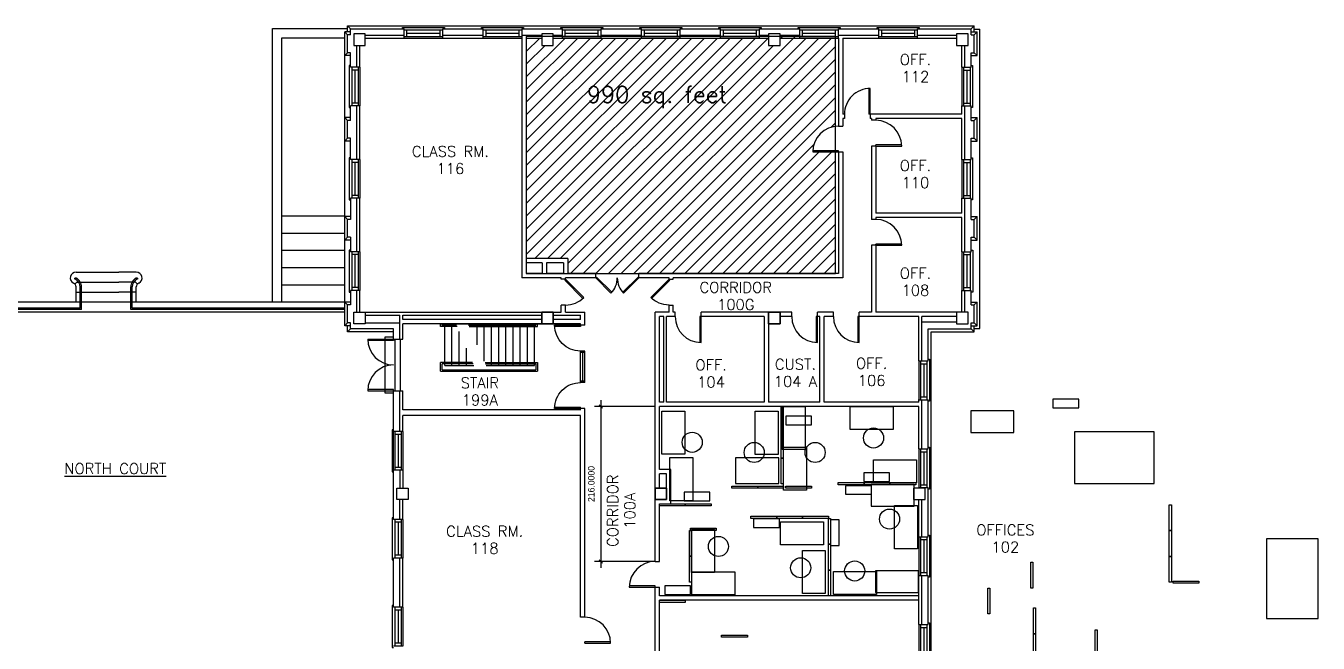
# Model space of a CAD drawing. Extents: x 375 to 3178, y 93 to 2665.
# Drawn here: x 1377 to 3178, y 1762 to 2623 of the extents above; entities that cross this region are included whole.
import ezdxf
from ezdxf.enums import TextEntityAlignment as Align

# ---------------------------------------------------------------- set-up
doc = ezdxf.new("R2010")
doc.units = 0
doc.header["$LTSCALE"] = 40
doc.header["$MEASUREMENT"] = 0
doc.layers.get('0').update_dxf_attribs({"linetype": 'CONTINUOUS'})
doc.layers.get('Defpoints').update_dxf_attribs({"linetype": 'CONTINUOUS'})
for name, color, linetype in [('A-AREA-IDEN', 3, 'CONTINUOUS'), ('A-DOOR', 7, 'CONTINUOUS'), ('A-FLOR-STRS', 7, 'CONTINUOUS'), ('A-GLAZ', 2, 'CONTINUOUS'), ('A-STRS-RAIL', 7, 'CONTINUOUS'), ('A-WALL', 7, 'CONTINUOUS'), ('S-COLS', 3, 'CONTINUOUS')]:
    doc.layers.add(name, color=color, linetype=linetype)
doc.styles.add('SIMPLEX', font='simplex', dxfattribs={"height": 23})
doc.dimstyles.get("Standard").update_dxf_attribs({"dimtxt": 0.18, "dimasz": 0.18, "dimexe": 0.18, "dimexo": 0.0625, "dimgap": 0.09, "dimtad": 0, "dimtih": 1, "dimtoh": 1, "dimdec": 4, "dimzin": 0, "dimdsep": 46, "dimtxsty": 'Standard', "dimcen": 0.09, "dimadec": 0, "dimazin": 0, "dimtfac": 1, "dimtdec": 4, "dimtofl": 0, "dimtmove": 0, "dimatfit": 3, "dimfxl": 0, "dimtolj": 1, "dimtzin": 0, "dimarcsym": 0})

# ---------------------------------------------------------------- blocks, each defined once
blk = doc.blocks.new('Q')
at = {"layer": 'A-STRS-RAIL', "style": 'SIMPLEX'}
for tag, p in [('ROOM', (2, 4)), ('NUMBER', (2, -15.1))]:
    blk.add_attdef(tag, text='', height=12, dxfattribs=at).set_placement(p, align=Align.CENTER)
blk = doc.blocks.new('WDO')
at = {"layer": 'A-GLAZ'}
for p, q in [((2681.4, 408.1), (2681.4, 462.1)), ((2683.6, 408.1), (2683.6, 462.1)), ((2683.6, 458.1), (2692.6, 458.1)), ((2688.1, 412.1), (2688.1, 458.1)), ((2692.6, 408.1), (2692.6, 462.1)), ((2696.3, 464.4), (2694.4, 464.4)), ((2696.3, 405.8), (2696.3, 464.4)), ((2683.6, 412.1), (2692.6, 412.1)), ((2694.4, 405.8), (2696.3, 405.8))]:
    blk.add_line(p, q, dxfattribs=at)
at = {"layer": 'A-WALL'}
for p, q in [((2681.4, 462.1), (2694.4, 462.1)), ((2681.4, 408.1), (2694.4, 408.1))]:
    blk.add_line(p, q, dxfattribs=at)
blk = doc.blocks.new('AD04A', base_point=(489.664, 570.31))
for p, q in [((488.664, 571.31), (488.664, 570.31)), ((488.713, 570.31), (488.713, 571.309)), ((490.616, 570.31), (490.616, 571.309)), ((490.664, 571.31), (490.664, 570.31)), ((488.664, 570.31), (488.713, 570.31)), ((490.664, 570.31), (490.616, 570.31))]:
    blk.add_line(p, q)
for centre, start, end in [((488.664, 570.31), 0, 90), ((490.664, 570.31), 90, 180)]:
    blk.add_arc(centre, 1, start, end)
blk = doc.blocks.new('AD05A', base_point=(203.035, 424.492))
for p, q in [((203.035, 424.492), (203.084, 424.492)), ((203.035, 424.492), (203.035, 423.492)), ((203.084, 423.493), (203.084, 424.492))]:
    blk.add_line(p, q)
blk.add_arc((203.035, 424.492), 1, 270, 0)
blk = doc.blocks.new('AD03A', base_point=(6.133, 5.024))
for p, q in [((6.133, 6.024), (6.133, 5.024)), ((6.182, 5.024), (6.182, 6.022)), ((6.133, 5.024), (6.182, 5.024))]:
    blk.add_line(p, q)
blk.add_arc((6.133, 5.024), 1, 0, 90)
blk = doc.blocks.new('AD03B', base_point=(489.664, 570.31))
for p, q in [((490.371, 571.017), (489.664, 570.31)), ((489.699, 570.276), (490.405, 570.982)), ((489.664, 570.31), (489.699, 570.276))]:
    blk.add_line(p, q)
blk.add_arc((489.664, 570.31), 1, 0, 45)
blk = doc.blocks.new('AD04B', base_point=(489.664, 570.31))
for p, q in [((489.371, 571.017), (488.664, 570.31)), ((488.699, 570.276), (489.405, 570.982)), ((489.924, 570.982), (490.63, 570.276)), ((490.664, 570.31), (489.957, 571.017)), ((488.664, 570.31), (488.699, 570.276)), ((490.63, 570.276), (490.664, 570.31))]:
    blk.add_line(p, q)
for centre, start, end in [((488.664, 570.31), 0, 45), ((490.664, 570.31), 135, 180)]:
    blk.add_arc(centre, 1, start, end)
blk = doc.blocks.new('*D15')
at = {"color": 0, "lineweight": -2}
for p, q in [((2253.9, 2092.2), (2169.2, 2092.2)), ((2180.4, 2090), (2175.9, 2094.5)), ((2178.2, 2101.2), (2178.2, 1867.3)), ((2253.9, 1876.3), (2169.2, 1876.3)), ((2180.4, 1874), (2175.9, 1878.5))]:
    blk.add_line(p, q, dxfattribs=at)
at = {"layer": 'Defpoints', "color": 0}
for p in [(2259.9, 2092.2), (2178.2, 1876.3), (2259.9, 1876.3)]:
    blk.add_point(p, dxfattribs=at)
at = {"color": 0, "insert": (2165, 1984.2), "char_height": 9, "attachment_point": 5, "rotation": 90}
blk.add_mtext('\\A1;216.0000', dxfattribs=at)

msp = doc.modelspace()

# ---------------------------------------------------------------- hatches: boundary and pattern name
h = msp.add_hatch()
h.set_pattern_fill('ANSI31', color=256, scale=100, style=0)
edge = h.paths.add_edge_path()
edge.add_line((2505.39123, 2446.90116), (2473.39133, 2446.90116))
edge.add_ellipse((2509.39123, 2446.90116), major_axis=(25.45577, 25.45577), ratio=1, start_angle=51.37938814, end_angle=135, ccw=False)
edge.add_line((2505.39123, 2482.67815), (2505.39123, 2605.71574))
edge.add_line((2505.39123, 2605.71574), (2455.39123, 2605.71574))
edge.add_line((2455.39123, 2605.71574), (2455.39123, 2607.94701))
edge.add_line((2455.39123, 2607.94701), (2427.89123, 2607.94701))
edge.add_line((2427.89123, 2607.94701), (2427.89123, 2595.46574))
edge.add_line((2427.89123, 2595.46574), (2411.89123, 2595.46574))
edge.add_line((2411.89123, 2595.46574), (2411.89123, 2605.71574))
edge.add_line((2411.89123, 2605.71574), (2399.14123, 2605.71574))
edge.add_line((2399.14123, 2605.71574), (2345.14123, 2605.71574))
edge.add_line((2345.14123, 2605.71574), (2288.89123, 2605.71574))
edge.add_line((2288.89123, 2605.71574), (2234.89123, 2605.71574))
edge.add_line((2234.89123, 2605.71574), (2178.64123, 2605.71574))
edge.add_line((2178.64123, 2605.71574), (2124.64123, 2605.71574))
edge.add_line((2124.64123, 2605.71574), (2111.89123, 2605.71574))
edge.add_line((2111.89123, 2605.71574), (2111.89123, 2595.46574))
edge.add_line((2111.89123, 2595.46574), (2095.89123, 2595.46574))
edge.add_line((2095.89123, 2595.46574), (2095.89123, 2605.71574))
edge.add_line((2095.89123, 2605.71574), (2074.39123, 2605.71574))
edge.add_line((2074.39123, 2605.71574), (2074.39123, 2298.46574))
edge.add_line((2074.39123, 2298.46574), (2132.39123, 2298.46574))
edge.add_line((2132.39123, 2298.46574), (2132.39123, 2277.46574))
edge.add_line((2132.39123, 2277.46574), (2505.39123, 2277.46574))
edge.add_line((2505.39123, 2277.46574), (2505.39123, 2446.90116))
h.paths.add_polyline_path([(2153.07571, 2544.23021), (2383.62333, 2544.23021), (2383.62333, 2502.06354), (2153.07571, 2502.06354)], flags=24)

# ---------------------------------------------------------------- linework, layer by layer
for points in [[(2074.39123, 2277.46574), (2505.39123, 2277.46574), (2505.39123, 2607.94701), (2074.39123, 2607.94701)], [(2432.35985, 2092.21574), (2432.35985, 2056.21574), (2429.35985, 2056.21574), (2429.35985, 2092.21574)], [(2462.83544, 2092.36346), (2462.83544, 2032.36346), (2430.83544, 2032.36346), (2430.83544, 2092.36346)], [(2585.39123, 2060.21574), (2525.39123, 2060.21574), (2525.39123, 2092.21574), (2585.39123, 2092.21574)], [(2808.21906, 2090.30222), (2844.21906, 2090.30222), (2844.21906, 2102.30222), (2808.21906, 2102.30222)], [(2295.14718, 2085.8697), (2295.14718, 2025.8697), (2263.14718, 2025.8697), (2263.14718, 2085.8697)], [(2425.39905, 2085.47319), (2425.39905, 2025.47319), (2393.39905, 2025.47319), (2393.39905, 2085.47319)], [(2435.83377, 2066.49414), (2471.83377, 2066.49414), (2471.83377, 2078.49414), (2435.83377, 2078.49414)], [(2693.52435, 2056.12608), (2753.52435, 2056.12608), (2753.52435, 2086.12608), (2693.52435, 2086.12608)], [(2432.35985, 2056.21574), (2432.35985, 2020.21574), (2429.35985, 2020.21574), (2429.35985, 2056.21574)], [(2838.03076, 2056.94167), (2838.03076, 1984.94167), (2949.03076, 1984.94167), (2949.03076, 2056.94167)], [(2464.89244, 2035.49603), (2464.89244, 1975.49603), (2432.89244, 1975.49603), (2432.89244, 2035.49603)], [(2306.43361, 2020.93918), (2306.43361, 1960.93918), (2274.43361, 1960.93918), (2274.43361, 2020.93918)], [(2366.07634, 1984.74977), (2426.07634, 1984.74977), (2426.07634, 2020.74977), (2366.07634, 2020.74977)], [(2432.35985, 2020.21574), (2432.35985, 1984.21574), (2429.35985, 1984.21574), (2429.35985, 2020.21574)], [(2618.16113, 1985.81544), (2558.16113, 1985.81544), (2558.16113, 2017.81544), (2618.16113, 2017.81544)], [(2544.57029, 1987.62982), (2580.57029, 1987.62982), (2580.57029, 1999.62982), (2544.57029, 1999.62982)], [(2396.82726, 1978.21574), (2360.82726, 1978.21574), (2360.82726, 1981.21574), (2396.82726, 1981.21574)], [(2432.82726, 1978.21574), (2396.82726, 1978.21574), (2396.82726, 1981.21574), (2432.82726, 1981.21574)], [(2471.82726, 1978.21574), (2435.82726, 1978.21574), (2435.82726, 1981.21574), (2471.82726, 1981.21574)], [(2544.91654, 1983.21574), (2508.91654, 1983.21574), (2508.91654, 1986.21574), (2544.91654, 1986.21574)], [(2519.24809, 1969.77375), (2555.24809, 1969.77375), (2555.24809, 1981.77375), (2519.24809, 1981.77375)], [(2580.91654, 1983.21574), (2544.91654, 1983.21574), (2544.91654, 1986.21574), (2580.91654, 1986.21574)], [(2554.99704, 1953.45367), (2614.99704, 1953.45367), (2614.99704, 1983.45367), (2554.99704, 1983.45367)], [(2616.91654, 1983.21574), (2580.91654, 1983.21574), (2580.91654, 1986.21574), (2616.91654, 1986.21574)], [(2294.32736, 1960.84572), (2330.32736, 1960.84572), (2330.32736, 1972.84572), (2294.32736, 1972.84572)], [(2295.89123, 1953.69355), (2259.89123, 1953.69355), (2259.89123, 1956.69355), (2295.89123, 1956.69355)], [(2331.89123, 1953.69355), (2295.89123, 1953.69355), (2295.89123, 1956.69355), (2331.89123, 1956.69355)], [(2619.23726, 1953.97891), (2619.23726, 1893.97891), (2587.23726, 1893.97891), (2587.23726, 1953.97891)], [(2973.22308, 1955.21304), (2973.22308, 1919.21304), (2970.22308, 1919.21304), (2970.22308, 1955.21304)], [(2423.39123, 1936.21574), (2387.39123, 1936.21574), (2387.39123, 1939.21574), (2423.39123, 1939.21574)], [(2391.14754, 1923.64557), (2427.14754, 1923.64557), (2427.14754, 1935.64557), (2391.14754, 1935.64557)], [(2459.39123, 1936.21574), (2423.39123, 1936.21574), (2423.39123, 1939.21574), (2459.39123, 1939.21574)], [(2488.57105, 1899.51111), (2428.57105, 1899.51111), (2428.57105, 1931.51111), (2488.57105, 1931.51111)], [(2495.39123, 1936.21574), (2459.39123, 1936.21574), (2459.39123, 1939.21574), (2495.39123, 1939.21574)], [(2498.39123, 1936.21574), (2498.39123, 1900.21574), (2495.39123, 1900.21574), (2495.39123, 1936.21574)], [(2510.30718, 1898.25184), (2510.30718, 1934.25184), (2498.30718, 1934.25184), (2498.30718, 1898.25184)], [(2304.77505, 1919.55982), (2304.77505, 1883.55982), (2301.77505, 1883.55982), (2301.77505, 1919.55982)], [(2339.03449, 1919.46941), (2303.03449, 1919.46941), (2303.03449, 1922.46941), (2339.03449, 1922.46941)], [(2336.77505, 1920.95187), (2336.77505, 1860.95187), (2304.77505, 1860.95187), (2304.77505, 1920.95187)], [(2973.22308, 1919.21304), (2973.22308, 1883.21304), (2970.22308, 1883.21304), (2970.22308, 1919.21304)], [(2490.97995, 1891.6433), (2490.97995, 1831.6433), (2458.97995, 1831.6433), (2458.97995, 1891.6433)], [(2498.39123, 1900.21574), (2498.39123, 1864.21574), (2495.39123, 1864.21574), (2495.39123, 1900.21574)], [(3177.66268, 1907.56537), (3105.66268, 1907.56537), (3105.66268, 1796.56537), (3177.66268, 1796.56537)], [(2304.77505, 1883.55982), (2304.77505, 1847.55982), (2301.77505, 1847.55982), (2301.77505, 1883.55982)], [(2780.35702, 1875.1171), (2780.35702, 1839.1171), (2777.35702, 1839.1171), (2777.35702, 1875.1171)], [(2973.22308, 1883.21304), (2973.22308, 1847.21304), (2970.22308, 1847.21304), (2970.22308, 1883.21304)], [(2364.93914, 1829.57483), (2304.93914, 1829.57483), (2304.93914, 1861.57483), (2364.93914, 1861.57483)], [(2498.39123, 1864.21574), (2498.39123, 1828.21574), (2495.39123, 1828.21574), (2495.39123, 1864.21574)], [(2502.42268, 1862.16137), (2562.42268, 1862.16137), (2562.42268, 1830.16137), (2502.42268, 1830.16137)], [(2560.95521, 1832.92519), (2620.95521, 1832.92519), (2620.95521, 1862.92519), (2560.95521, 1862.92519)], [(2267.33893, 1830.09312), (2303.33893, 1830.09312), (2303.33893, 1842.09312), (2267.33893, 1842.09312)], [(2720.35702, 1839.1171), (2720.35702, 1803.1171), (2717.35702, 1803.1171), (2717.35702, 1839.1171)], [(3011.45666, 1845.8072), (2975.45666, 1845.8072), (2975.45666, 1848.8072), (3011.45666, 1848.8072)], [(2295.89123, 1819.21574), (2259.89123, 1819.21574), (2259.89123, 1822.21574), (2295.89123, 1822.21574)], [(2783.98891, 1811.4207), (2783.98891, 1775.4207), (2780.98891, 1775.4207), (2780.98891, 1811.4207)], [(2382.4822, 1770.66883), (2346.4822, 1770.66883), (2346.4822, 1773.66883), (2382.4822, 1773.66883)], [(2783.98891, 1775.4207), (2783.98891, 1739.4207), (2780.98891, 1739.4207), (2780.98891, 1775.4207)], [(2869.81317, 1781.08487), (2869.81317, 1745.08487), (2866.81317, 1745.08487), (2866.81317, 1781.08487)]]:
    msp.add_lwpolyline(points, close=True)
for centre in [(2305.56169, 2042.27153), (2558.16113, 2048.31169), (2391.89264, 2028.1276), (2476.79648, 2028.1276), (2580.50424, 1935.3192), (2342.01357, 1897.14933), (2456.70823, 1867.3892), (2531.92946, 1862.95744)]:
    msp.add_circle(centre, 14)
at = {"layer": 'A-DOOR', "color": 7}
for p, q in [((2149.89123, 2125.46574), (2149.89123, 2169.31192)), ((2155.89123, 2125.46574), (2155.89123, 2169.31192))]:
    msp.add_line(p, q, dxfattribs=at)
at = {"layer": 'A-DOOR'}
for p, q in [((2155.89123, 2169.31192), (2149.89123, 2169.31192)), ((2155.89123, 2167.31192), (2149.89123, 2167.31192)), ((2152.89123, 2167.31192), (2152.89123, 2127.46574)), ((2155.89123, 2127.46574), (2149.89123, 2127.46574)), ((2155.89123, 2125.46574), (2149.89123, 2125.46574))]:
    msp.add_line(p, q, dxfattribs=at)
at = {"layer": 'A-FLOR-STRS'}
for p, q in [((1447.02663, 2279.46574), (1506.66856, 2279.46574)), ((1531.0122, 2279.46574), (1506.66856, 2279.46574)), ((1448.2115, 2265.46574), (1445.43028, 2262.89191)), ((1447.02663, 2237.46574), (1447.02663, 2258.81663)), ((1447.02663, 2251.46574), (1452.64835, 2251.46574)), ((1448.2115, 2265.46574), (1506.66856, 2265.46574)), ((1448.2115, 2265.46574), (1450.63781, 2265.46574)), ((1454.64835, 2251.46574), (1506.66856, 2251.46574)), ((1529.82733, 2265.46574), (1506.66856, 2265.46574)), ((1523.39048, 2251.46574), (1506.66856, 2251.46574)), ((1531.0122, 2251.46574), (1525.39048, 2251.46574)), ((1529.82733, 2265.46574), (1527.40102, 2265.46574)), ((1529.82733, 2265.46574), (1532.60855, 2262.89191)), ((1531.0122, 2237.46574), (1531.0122, 2258.81663)), ((1960.84553, 2149.46574), (1960.84553, 2207.46574)), ((1970.84553, 2149.46574), (1970.84553, 2207.46574)), ((1980.84553, 2149.46574), (1980.84553, 2196.80816)), ((2005.89123, 2178.21558), (2005.89123, 2207.46574)), ((2015.89123, 2155.57102), (2015.89123, 2207.46574)), ((2025.89123, 2149.46574), (2025.89123, 2207.46574)), ((2035.89123, 2149.46574), (2035.89123, 2207.46574)), ((2045.89123, 2149.46574), (2045.89123, 2207.46574)), ((2055.89123, 2149.46574), (2055.89123, 2207.46574)), ((2065.89123, 2149.46574), (2065.89123, 2207.46574)), ((2075.89123, 2149.46574), (2075.89123, 2207.46574)), ((2085.89123, 2149.46574), (2085.89123, 2207.46574)), ((1990.84553, 2149.46574), (1990.84553, 2173.6102)), ((1960.84553, 2149.46574), (2001.18506, 2149.46574)), ((2018.58737, 2149.46574), (2085.89123, 2149.46574))]:
    msp.add_line(p, q, dxfattribs=at)
for centre, radius, start, end in [((1447.02663, 2271.46574), 8, 90, 244.62306647), ((1531.0122, 2271.46574), 8, 295.37693353, 90), ((1441.02663, 2258.81663), 6, 0, 64.62306647), ((1537.0122, 2258.81663), 6, 115.37693353, 180)]:
    msp.add_arc(centre, radius, start, end, dxfattribs=at)
at = {"layer": 'A-GLAZ'}
for p, q in [((1827.4404, 2310.16322), (1827.4404, 2251.51246)), ((1829.39123, 2310.16322), (1827.4404, 2310.16322)), ((1831.15995, 2307.84074), (1831.15995, 2253.84074)), ((1840.15995, 2307.84074), (1840.15995, 2253.84074)), ((1842.39123, 2307.84074), (1842.39123, 2253.84074)), ((2681.39123, 2307.84074), (2681.39123, 2253.84074)), ((2683.62251, 2307.84074), (2683.62251, 2253.84074)), ((2692.62251, 2307.84074), (2692.62251, 2253.84074)), ((2694.39123, 2310.16322), (2696.34206, 2310.16322)), ((2696.34206, 2310.16322), (2696.34206, 2251.51246)), ((1840.15995, 2303.84074), (1831.15995, 2303.84074)), ((1835.65995, 2303.84074), (1835.65995, 2257.84074)), ((2683.62251, 2303.84074), (2692.62251, 2303.84074)), ((2688.12251, 2303.84074), (2688.12251, 2257.84074)), ((1827.4404, 2251.51246), (1829.39123, 2251.51246)), ((1840.15995, 2257.84074), (1831.15995, 2257.84074)), ((2683.62251, 2257.84074), (2692.62251, 2257.84074)), ((2696.34206, 2251.51246), (2694.39123, 2251.51246))]:
    msp.add_line(p, q, dxfattribs=at)
at = {"layer": 'A-STRS-RAIL'}
for p, q in [((1452.64835, 2229.46574), (1452.64835, 2258.81663)), ((1454.64835, 2227.46574), (1454.64835, 2258.81662)), ((1523.39048, 2227.46574), (1523.39048, 2258.81662)), ((1525.39048, 2229.46574), (1525.39048, 2258.81663)), ((1954.98543, 2203.46574), (1954.98543, 2207.46574)), ((1977.97563, 2203.46574), (1954.98543, 2203.46574)), ((1956.98543, 2205.46574), (1956.98543, 2207.46574)), ((1977.11349, 2205.46574), (1956.98543, 2205.46574)), ((1993.85737, 2205.46574), (2087.89123, 2205.46574)), ((1994.74058, 2203.46574), (2089.89123, 2203.46574)), ((2087.89123, 2205.46574), (2087.89123, 2207.46574)), ((2089.89123, 2203.46574), (2089.89123, 2207.46574)), ((1999.52925, 2153.46574), (1954.98543, 2153.46574)), ((1954.98543, 2141.46574), (1954.98543, 2153.46574)), ((2000.3914, 2151.46574), (1956.98543, 2151.46574)), ((1956.98543, 2143.46574), (1956.98543, 2151.46574)), ((1956.98543, 2143.46574), (2087.89123, 2143.46574)), ((2017.20751, 2153.46574), (2089.89123, 2153.46574)), ((2017.70415, 2151.46574), (2087.89123, 2151.46574)), ((2087.89123, 2151.46574), (2087.89123, 2143.46574)), ((2089.89123, 2153.46574), (2089.89123, 2141.46574)), ((1954.98543, 2141.46574), (2089.89123, 2141.46574))]:
    msp.add_line(p, q, dxfattribs=at)
for centre in [(1446.21978, 2270.56223), (1531.81905, 2270.56223)]:
    msp.add_circle(centre, 1, dxfattribs=at)
for centre, radius, start, end in [((1440.64835, 2258.81663), 12, 0, 64.62306647), ((1440.64835, 2258.81663), 14, 0, 64.62306647), ((1537.39048, 2258.81663), 14, 115.37693353, 180), ((1537.39048, 2258.81663), 12, 115.37693353, 180)]:
    msp.add_arc(centre, radius, start, end, dxfattribs=at)
at = {"layer": 'A-WALL'}
for p, q in [((1720.89123, 2237.46574), (1720.89123, 2618.86276)), ((1829.39123, 2610.21574), (1825.39123, 2610.21574)), ((2068.39123, 2605.71574), (2068.39123, 2271.46574)), ((2074.39123, 2605.71574), (2074.39123, 2298.46574)), ((2509.39123, 2605.71574), (2509.39123, 2482.90116)), ((2515.39123, 2605.71574), (2515.39123, 2499.46574)), ((2694.39123, 2610.21574), (2698.39123, 2610.21574)), ((1829.39123, 2585.21574), (1825.39123, 2585.21574)), ((2694.39123, 2585.21574), (2698.39123, 2585.21574)), ((1829.39123, 2490.96574), (1825.39123, 2490.96574)), ((2517.59282, 2499.46574), (2515.39123, 2499.46574)), ((2517.59282, 2493.46574), (2515.39123, 2493.46574)), ((2515.39123, 2493.46574), (2515.39123, 2482.90116)), ((2517.59282, 2499.46574), (2517.59282, 2493.46574)), ((2681.39123, 2499.46574), (2553.59282, 2499.46574)), ((2553.59282, 2499.46574), (2553.59282, 2493.46574)), ((2555.39123, 2493.46574), (2553.59282, 2493.46574)), ((2555.39123, 2493.46574), (2555.39123, 2491.0471)), ((2561.39123, 2491.0471), (2555.39123, 2491.0471)), ((2681.39123, 2493.46574), (2561.39123, 2493.46574)), ((2561.39123, 2493.46574), (2561.39123, 2491.0471)), ((2694.39123, 2490.96574), (2698.39123, 2490.96574)), ((2509.39123, 2482.90116), (2515.39123, 2482.90116)), ((1829.39123, 2465.96574), (1825.39123, 2465.96574)), ((2555.39123, 2455.0471), (2555.39123, 2352.86236)), ((2561.39123, 2455.0471), (2555.39123, 2455.0471)), ((2561.39123, 2455.0471), (2561.39123, 2361.46574)), ((2694.39123, 2465.96574), (2698.39123, 2465.96574)), ((2509.39123, 2446.90116), (2509.39123, 2277.46574)), ((2509.39123, 2446.90116), (2515.39123, 2446.90116)), ((2515.39123, 2446.90116), (2515.39123, 2271.46574)), ((1829.39123, 2382.46863), (1829.39123, 2352.96574)), ((2681.39123, 2361.46574), (2561.39123, 2361.46574)), ((1829.39123, 2352.96574), (1825.39123, 2352.96574)), ((2561.39123, 2352.86236), (2555.39123, 2352.86236)), ((2681.39123, 2355.46574), (2561.39123, 2355.46574)), ((2561.39123, 2355.46574), (2561.39123, 2352.86236)), ((2694.39123, 2352.96574), (2698.39123, 2352.96574)), ((1829.39123, 2327.96574), (1825.39123, 2327.96574)), ((1829.39123, 2327.96574), (1829.39123, 2307.84074)), ((2694.39123, 2327.96574), (2698.39123, 2327.96574)), ((1842.39123, 2307.84074), (1829.39123, 2307.84074)), ((2555.39123, 2316.86236), (2555.39123, 2223.46574)), ((2561.39123, 2316.86236), (2555.39123, 2316.86236)), ((2561.39123, 2316.86236), (2561.39123, 2223.46574)), ((2681.39123, 2307.84074), (2694.39123, 2307.84074)), ((2132.39123, 2298.46574), (2074.39123, 2298.46574)), ((2096.39123, 2292.46574), (2074.39123, 2292.46574)), ((2074.39123, 2292.46574), (2074.39123, 2277.46574)), ((2096.39123, 2292.46574), (2096.39123, 2277.46574)), ((2126.39123, 2292.46574), (2102.39123, 2292.46574)), ((2102.39123, 2292.46574), (2102.39123, 2277.46574)), ((2126.39123, 2292.46574), (2126.39123, 2277.46574)), ((2132.39123, 2298.46574), (2132.39123, 2277.46574)), ((2123.08784, 2271.46574), (2068.39123, 2271.46574)), ((2096.39123, 2277.46574), (2074.39123, 2277.46574)), ((2126.39123, 2277.46574), (2102.39123, 2277.46574)), ((2123.08784, 2269.61591), (2123.08784, 2271.46574)), ((2129.08784, 2269.61591), (2123.08784, 2269.61591)), ((2171.15139, 2271.46574), (2129.08784, 2271.46574)), ((2129.08784, 2269.61591), (2129.08784, 2271.46574)), ((2171.15139, 2277.46574), (2132.39123, 2277.46574)), ((2171.15139, 2271.46574), (2171.15139, 2277.46574)), ((2509.39123, 2277.46574), (2231.15139, 2277.46574)), ((2231.15139, 2271.46574), (2231.15139, 2277.46574)), ((2273.21493, 2271.46574), (2231.15139, 2271.46574)), ((2273.21493, 2269.61591), (2273.21493, 2271.46574)), ((2273.21493, 2269.61591), (2279.21493, 2269.61591)), ((2515.39123, 2271.46574), (2279.21493, 2271.46574)), ((2279.21493, 2269.61591), (2279.21493, 2271.46574)), ((1829.39123, 2253.84074), (1829.39123, 2233.71574)), ((1842.39123, 2253.84074), (1829.39123, 2253.84074)), ((2681.39123, 2253.84074), (2694.39123, 2253.84074)), ((1821.39123, 2237.46574), (1129.56969, 2237.46574)), ((1829.39123, 2233.71574), (1825.39123, 2233.71574)), ((2129.08784, 2233.61591), (2123.08784, 2233.61591)), ((2123.08784, 2223.46574), (2123.08784, 2233.61591)), ((2129.08784, 2223.46574), (2129.08784, 2233.61591)), ((2273.21493, 2233.61591), (2279.21493, 2233.61591)), ((2273.21493, 2223.46574), (2273.21493, 2233.61591)), ((2279.21493, 2223.46574), (2279.21493, 2233.61591)), ((2694.39123, 2233.71574), (2698.39123, 2233.71574)), ((1452.64835, 2229.46574), (1134.1432, 2229.46574)), ((1454.64835, 2227.46574), (1136.1432, 2227.46574)), ((1821.39123, 2227.46574), (1523.39048, 2227.46574)), ((1821.39123, 2229.46574), (1525.39048, 2229.46574)), ((1849.89123, 2223.46574), (2123.08784, 2223.46574)), ((1849.89123, 2219.46574), (1898.39123, 2219.46574)), ((1849.89123, 2219.46574), (1898.39123, 2219.46574)), ((1902.39123, 2219.46574), (2095.89123, 2219.46574)), ((1902.39123, 2213.46574), (1902.39123, 2219.46574)), ((2111.89123, 2219.46574), (2149.89123, 2219.46574)), ((2129.08784, 2223.46574), (2155.89123, 2223.46574)), ((2155.89123, 2207.46574), (2155.89123, 2223.46574)), ((2273.21493, 2223.46574), (2253.89123, 2223.46574)), ((2265.89123, 2217.46574), (2259.89123, 2217.46574)), ((2281.85943, 2217.46574), (2269.89123, 2217.46574)), ((2281.85943, 2223.46574), (2279.21493, 2223.46574)), ((2281.85943, 2217.46574), (2281.85943, 2223.46574)), ((2444.15755, 2223.46574), (2317.85943, 2223.46574)), ((2317.85943, 2217.46574), (2317.85943, 2223.46574)), ((2405.89123, 2217.46574), (2317.85943, 2217.46574)), ((2405.89123, 2217.46574), (2405.89123, 2098.21574)), ((2444.15755, 2217.46574), (2427.89123, 2217.46574)), ((2444.15755, 2217.46574), (2444.15755, 2223.46574)), ((2502.28866, 2223.46574), (2480.15755, 2223.46574)), ((2480.15755, 2217.46574), (2480.15755, 2223.46574)), ((2483.39123, 2217.46574), (2480.15755, 2217.46574)), ((2502.28866, 2217.46574), (2489.39123, 2217.46574)), ((2502.28866, 2217.46574), (2502.28866, 2223.46574)), ((2538.28866, 2217.46574), (2538.28866, 2223.46574)), ((2555.39123, 2223.46574), (2538.28866, 2223.46574)), ((2621.39123, 2217.46574), (2538.28866, 2217.46574)), ((2673.89123, 2223.46574), (2561.39123, 2223.46574)), ((2673.89123, 2217.46574), (2625.39123, 2217.46574)), ((1829.39123, 2208.71574), (1825.39123, 2208.71574)), ((1889.39123, 2200.21574), (1829.39123, 2200.21574)), ((1898.39123, 2208.21574), (1849.89123, 2208.21574)), ((2095.89123, 2213.46574), (1902.39123, 2213.46574)), ((2149.89123, 2207.46574), (1902.39123, 2207.46574)), ((1902.39123, 2186.09278), (1902.39123, 2207.46574)), ((2149.89123, 2213.46574), (2111.89123, 2213.46574)), ((2155.89123, 2205.31192), (2149.89123, 2205.31192)), ((2411.89123, 2207.46574), (2411.89123, 2098.21574)), ((2625.39123, 2210.21574), (2673.89123, 2210.21574)), ((2634.39123, 2200.21574), (2694.39123, 2200.21574)), ((2694.39123, 2208.71574), (2698.39123, 2208.71574)), ((1877.39123, 2188.89707), (1877.39123, 2111.28849)), ((1889.39123, 2188.89707), (1877.39123, 2188.89707)), ((1889.39123, 2186.09278), (1902.39123, 2186.09278)), ((1891.56462, 2114.09278), (1891.56462, 2186.09278)), ((1899.34011, 2114.09278), (1899.34011, 2186.09278)), ((1877.39123, 2111.28849), (1889.39123, 2111.28849)), ((1889.39123, 2114.09278), (1902.39123, 2114.09278)), ((1902.39123, 2087.46574), (1902.39123, 2114.09278)), ((2155.89123, 2089.46574), (2149.89123, 2089.46574)), ((2265.89123, 2098.21574), (2259.89123, 2098.21574)), ((2621.39123, 2092.21574), (2259.89123, 2092.21574)), ((2405.89123, 2098.21574), (2269.89123, 2098.21574)), ((2483.39123, 2098.21574), (2411.89123, 2098.21574)), ((2621.39123, 2098.21574), (2489.39123, 2098.21574)), ((2149.89123, 2087.46574), (1902.39123, 2087.46574)), ((2149.89123, 2079.46574), (1902.39123, 2079.46574)), ((2149.89123, 1798.3461), (2149.89123, 2079.46574)), ((2155.89123, 1798.3461), (2155.89123, 2087.46574)), ((2275.89123, 2004.46574), (2259.89123, 2004.46574)), ((2275.89123, 1956.46574), (2275.89123, 2004.46574)), ((2269.89123, 1998.46574), (2259.89123, 1998.46574)), ((2269.89123, 1962.46574), (2269.89123, 1998.46574)), ((2259.89123, 1962.46574), (2269.89123, 1962.46574)), ((2259.89123, 1956.46574), (2275.89123, 1956.46574)), ((2253.89123, 1876.25089), (2259.89123, 1876.25089)), ((2253.89123, 1840.25089), (2259.89123, 1840.25089)), ((2621.39123, 1828.21574), (2259.89123, 1828.21574)), ((2621.39123, 1822.21574), (2259.89123, 1822.21574)), ((2155.89123, 1798.3461), (2149.89123, 1798.3461))]:
    msp.add_line(p, q, dxfattribs=at)
at = {"layer": 'A-WALL', "color": 7}
for p, q in [((1720.89123, 2618.86276), (1825.39123, 2618.86276)), ((1829.39123, 2618.71574), (1904.14123, 2618.71574)), ((1829.39123, 2610.21574), (1829.39123, 2618.71574)), ((1958.14123, 2618.71574), (2014.39123, 2618.71574)), ((2068.39123, 2618.71574), (2124.64123, 2618.71574)), ((2178.64123, 2618.71574), (2234.89123, 2618.71574)), ((2288.89123, 2618.71574), (2345.14123, 2618.71574)), ((2399.14123, 2618.71574), (2455.39123, 2618.71574)), ((2509.39123, 2618.71574), (2565.64123, 2618.71574)), ((2619.64123, 2618.71574), (2694.39123, 2618.71574)), ((2694.39123, 2610.21574), (2694.39123, 2618.71574)), ((1825.39123, 2585.21574), (1825.39123, 2610.21574)), ((1838.39123, 2565.09074), (1838.39123, 2594.71574)), ((1842.39123, 2565.09074), (1842.39123, 2594.71574)), ((1849.89123, 2609.71574), (1904.14123, 2609.71574)), ((1849.89123, 2605.71574), (1904.14123, 2605.71574)), ((1958.14123, 2609.71574), (2014.39123, 2609.71574)), ((1958.14123, 2605.71574), (2014.39123, 2605.71574)), ((2068.39123, 2609.71574), (2095.89123, 2609.71574)), ((2074.39123, 2605.71574), (2095.89123, 2605.71574)), ((2111.89123, 2609.71574), (2124.64123, 2609.71574)), ((2111.89123, 2605.71574), (2124.64123, 2605.71574)), ((2178.64123, 2609.71574), (2234.89123, 2609.71574)), ((2178.64123, 2605.71574), (2234.89123, 2605.71574)), ((2288.89123, 2609.71574), (2345.14123, 2609.71574)), ((2288.89123, 2605.71574), (2345.14123, 2605.71574)), ((2399.14123, 2609.71574), (2410.95147, 2609.71574)), ((2399.14123, 2605.71574), (2410.95147, 2605.71574)), ((2428.95147, 2609.71574), (2455.39123, 2609.71574)), ((2428.95147, 2605.71574), (2455.39123, 2605.71574)), ((2509.39123, 2609.71574), (2565.64123, 2609.71574)), ((2515.39123, 2605.71574), (2565.64123, 2605.71574)), ((2619.64123, 2609.71574), (2673.89123, 2609.71574)), ((2619.64123, 2605.71574), (2673.89123, 2605.71574)), ((2681.39123, 2565.09074), (2681.39123, 2595.46574)), ((2685.39123, 2565.09074), (2685.39123, 2595.46574)), ((2698.39123, 2585.21574), (2698.39123, 2610.21574)), ((1829.39123, 2565.09074), (1829.39123, 2585.21574)), ((2694.39123, 2565.09074), (2694.39123, 2585.21574)), ((1829.39123, 2490.96574), (1829.39123, 2511.09074)), ((1838.39123, 2436.46863), (1838.39123, 2511.09074)), ((1842.39123, 2436.46863), (1842.39123, 2511.09074)), ((2681.39123, 2499.46574), (2681.39123, 2511.09074)), ((2685.39123, 2436.46863), (2685.39123, 2511.09074)), ((2694.39123, 2490.96574), (2694.39123, 2511.09074)), ((1825.39123, 2465.96574), (1825.39123, 2490.96574)), ((2681.39123, 2436.46863), (2681.39123, 2493.46574)), ((2698.39123, 2465.96574), (2698.39123, 2490.96574)), ((1829.39123, 2436.46863), (1829.39123, 2465.96574)), ((2694.39123, 2436.46863), (2694.39123, 2465.96574)), ((1838.39123, 2307.84074), (1838.39123, 2382.46863)), ((1842.39123, 2307.84074), (1842.39123, 2382.46863)), ((2681.39123, 2361.46574), (2681.39123, 2382.46863)), ((2685.39123, 2307.84074), (2685.39123, 2382.46863)), ((2694.39123, 2352.96574), (2694.39123, 2382.46863)), ((1825.39123, 2327.96574), (1825.39123, 2352.96574)), ((2681.39123, 2307.84074), (2681.39123, 2355.46574)), ((2698.39123, 2327.96574), (2698.39123, 2352.96574)), ((2694.39123, 2307.84074), (2694.39123, 2327.96574)), ((1838.39123, 2224.21574), (1838.39123, 2253.84074)), ((1842.39123, 2224.21574), (1842.39123, 2253.84074)), ((2681.39123, 2224.21574), (2681.39123, 2253.84074)), ((2685.39123, 2224.21574), (2685.39123, 2253.84074)), ((2694.39123, 2233.71574), (2694.39123, 2253.84074)), ((1825.39123, 2208.71574), (1825.39123, 2233.71574)), ((2698.39123, 2208.71574), (2698.39123, 2233.71574)), ((1898.39123, 2186.09278), (1898.39123, 2219.46574)), ((2149.89123, 2213.46574), (2149.89123, 2219.46574)), ((2253.89123, 1876.25089), (2253.89123, 2223.46574)), ((2259.89123, 2098.21574), (2259.89123, 2217.46574)), ((2265.89123, 2098.21574), (2265.89123, 2217.46574)), ((2269.89123, 2098.21574), (2269.89123, 2217.46574)), ((2483.39123, 2098.21574), (2483.39123, 2217.46574)), ((2489.39123, 2098.21574), (2489.39123, 2217.46574)), ((2621.39123, 2155.71574), (2621.39123, 2217.46574)), ((2625.39123, 2155.71574), (2625.39123, 2217.46574)), ((1829.39123, 2200.21574), (1829.39123, 2208.71574)), ((1889.39123, 2186.09278), (1889.39123, 2200.21574)), ((1956.27321, 2207.46574), (2149.89123, 2207.46574)), ((2149.89123, 2205.31192), (2149.89123, 2207.46574)), ((2155.89123, 2205.31192), (2155.89123, 2207.46574)), ((2634.39123, 2155.71574), (2634.39123, 2200.21574)), ((2694.39123, 2200.21574), (2694.39123, 2208.71574)), ((1889.39123, 1934.88574), (1889.39123, 2114.09278)), ((1898.39123, 2057.38574), (1898.39123, 2114.09278)), ((2149.89123, 2087.27054), (2149.89123, 2089.46574)), ((2155.89123, 2087.27054), (2155.89123, 2089.46574)), ((2259.89123, 2004.46574), (2259.89123, 2092.21574)), ((2621.39123, 2098.21574), (2621.39123, 2101.71574)), ((2621.39123, 2033.21574), (2621.39123, 2092.21574)), ((2625.39123, 2033.21574), (2625.39123, 2101.71574)), ((2634.39123, 2033.21574), (2634.39123, 2101.71574)), ((1902.39123, 2057.38574), (1902.39123, 2079.46574)), ((1898.39123, 2003.38574), (1898.39123, 1978.46574)), ((1902.39123, 2003.38574), (1902.39123, 1978.46574)), ((2259.89123, 1978.46574), (2259.89123, 1998.46574)), ((2621.39123, 1978.46574), (2621.39123, 1979.21574)), ((2625.39123, 1978.46574), (2625.39123, 1979.21574)), ((2634.39123, 1910.71574), (2634.39123, 1979.21574)), ((1898.39123, 1934.88574), (1898.39123, 1962.46574)), ((1902.39123, 1934.88574), (1902.39123, 1962.46574)), ((2259.89123, 1876.25089), (2259.89123, 1956.46574)), ((2621.39123, 1910.71574), (2621.39123, 1962.46574)), ((2625.39123, 1910.71574), (2625.39123, 1962.46574)), ((1889.39123, 1812.38574), (1889.39123, 1880.88574)), ((1898.39123, 1812.38574), (1898.39123, 1880.88574)), ((1902.39123, 1812.38574), (1902.39123, 1880.88574)), ((2621.39123, 1788.21574), (2621.39123, 1856.71574)), ((2625.39123, 1788.21574), (2625.39123, 1856.71574)), ((2634.39123, 1788.21574), (2634.39123, 1856.71574)), ((2253.89123, 1539.14738), (2253.89123, 1840.25089)), ((2259.89123, 1828.21574), (2259.89123, 1840.25089)), ((2259.89123, 1733.46574), (2259.89123, 1822.21574))]:
    msp.add_line(p, q, dxfattribs=at)
at = {"layer": 'A-WALL', "color": 4}
for p, q in [((1821.39123, 2204.71574), (1821.39123, 2614.21574)), ((1829.39123, 2614.21574), (1821.39123, 2614.21574)), ((1825.39123, 2610.21574), (1821.39123, 2614.21574)), ((1825.39123, 2622.72153), (2698.39123, 2622.72153)), ((1825.39123, 2614.21574), (1825.39123, 2622.72153)), ((1829.39123, 2618.72153), (1825.39123, 2622.72153)), ((2694.39123, 2618.72153), (2698.39123, 2622.72153)), ((2694.39123, 2614.21574), (2702.39123, 2614.21574)), ((2698.39123, 2614.21574), (2698.39123, 2622.72153)), ((2698.39123, 2618.22153), (2706.39123, 2618.22153)), ((2698.39123, 2610.21574), (2702.39123, 2614.21574)), ((2702.39123, 2581.21574), (2702.39123, 2614.21574)), ((2706.39123, 2200.71574), (2706.39123, 2618.22153)), ((1733.89123, 2237.46574), (1733.89123, 2605.86276)), ((1733.89123, 2605.86276), (1821.39123, 2605.86276)), ((1825.39123, 2585.21574), (1821.39123, 2581.21574)), ((1829.39123, 2581.21574), (1821.39123, 2581.21574)), ((2694.39123, 2581.21574), (2702.39123, 2581.21574)), ((2698.39123, 2585.21574), (2702.39123, 2581.21574)), ((1829.39123, 2494.96574), (1821.39123, 2494.96574)), ((1825.39123, 2490.96574), (1821.39123, 2494.96574)), ((2694.39123, 2494.96574), (2702.39123, 2494.96574)), ((2698.39123, 2490.96574), (2702.39123, 2494.96574)), ((2702.39123, 2461.96574), (2702.39123, 2494.96574)), ((1825.39123, 2465.96574), (1821.39123, 2461.96574)), ((1829.39123, 2461.96574), (1821.39123, 2461.96574)), ((2694.39123, 2461.96574), (2702.39123, 2461.96574)), ((2698.39123, 2465.96574), (2702.39123, 2461.96574)), ((1821.39123, 2357.46574), (1733.89123, 2357.46574)), ((1829.39123, 2356.96574), (1821.39123, 2356.96574)), ((1825.39123, 2352.96574), (1821.39123, 2356.96574)), ((2694.39123, 2356.96574), (2702.39123, 2356.96574)), ((2698.39123, 2352.96574), (2702.39123, 2356.96574)), ((2702.39123, 2323.96574), (2702.39123, 2356.96574)), ((1821.39123, 2333.46574), (1733.89123, 2333.46574)), ((1825.39123, 2327.96574), (1821.39123, 2323.96574)), ((1829.39123, 2323.96574), (1821.39123, 2323.96574)), ((2694.39123, 2323.96574), (2702.39123, 2323.96574)), ((2698.39123, 2327.96574), (2702.39123, 2323.96574)), ((1821.39123, 2309.46574), (1733.89123, 2309.46574)), ((1821.39123, 2285.46574), (1733.89123, 2285.46574)), ((1821.39123, 2261.46574), (1733.89123, 2261.46574)), ((1829.39123, 2237.71574), (1821.39123, 2237.71574)), ((1825.39123, 2233.71574), (1821.39123, 2237.71574)), ((2694.39123, 2237.71574), (2702.39123, 2237.71574)), ((2698.39123, 2233.71574), (2702.39123, 2237.71574)), ((2702.39123, 2204.71574), (2702.39123, 2237.71574)), ((1821.39123, 2223.46574), (1140.1432, 2223.46574)), ((1825.39123, 2208.71574), (1821.39123, 2204.71574)), ((1829.39123, 2204.71574), (1821.39123, 2204.71574)), ((1825.39123, 2196.21574), (1825.39123, 2204.71574)), ((1829.39123, 2200.21574), (1825.39123, 2196.21574)), ((2694.39123, 2204.71574), (2702.39123, 2204.71574)), ((2694.39123, 2200.21574), (2698.39123, 2196.21574)), ((2698.39123, 2208.71574), (2702.39123, 2204.71574)), ((2698.39123, 2196.21574), (2698.39123, 2204.71574)), ((2698.39123, 2200.71574), (2706.39123, 2200.71574)), ((1889.39123, 2196.21574), (1825.39123, 2196.21574)), ((2638.39123, 2196.21574), (2698.39123, 2196.21574)), ((2638.39123, 1571.21574), (2638.39123, 2196.21574))]:
    msp.add_line(p, q, dxfattribs=at)
at = {"layer": 'S-COLS'}
for points in [[(1833.89123, 2611.46574), (1833.89123, 2595.46574), (1849.89123, 2595.46574), (1849.89123, 2611.46574), (1833.89123, 2611.46574)], [(2095.89123, 2611.46574), (2095.89123, 2595.46574), (2111.89123, 2595.46574), (2111.89123, 2611.46574), (2095.89123, 2611.46574)], [(2411.89123, 2611.46574), (2411.89123, 2595.46574), (2427.89123, 2595.46574), (2427.89123, 2611.46574), (2411.89123, 2611.46574)], [(2673.89123, 2611.46574), (2673.89123, 2595.46574), (2689.89123, 2595.46574), (2689.89123, 2611.46574), (2673.89123, 2611.46574)], [(1849.89123, 2223.46574), (1849.89123, 2207.46574), (1833.89123, 2207.46574), (1833.89123, 2223.46574), (1849.89123, 2223.46574)], [(2095.89123, 2223.46574), (2095.89123, 2207.46574), (2111.89123, 2207.46574), (2111.89123, 2223.46574), (2095.89123, 2223.46574)], [(2095.89123, 2207.46574), (2095.89123, 2223.46574), (2111.89123, 2223.46574), (2111.89123, 2207.46574), (2095.89123, 2207.46574)], [(2411.89123, 2223.46574), (2411.89123, 2207.46574), (2427.89123, 2207.46574), (2427.89123, 2223.46574), (2411.89123, 2223.46574)], [(2411.89123, 2207.46574), (2411.89123, 2223.46574), (2427.89123, 2223.46574), (2427.89123, 2207.46574), (2411.89123, 2207.46574)], [(2673.89123, 2223.46574), (2673.89123, 2207.46574), (2689.89123, 2207.46574), (2689.89123, 2223.46574), (2673.89123, 2223.46574)], [(1893.89123, 1962.46574), (1893.89123, 1978.46574), (1909.89123, 1978.46574), (1909.89123, 1962.46574), (1893.89123, 1962.46574)], [(2253.89123, 1978.46574), (2253.89123, 1962.46574), (2269.89123, 1962.46574), (2269.89123, 1978.46574), (2253.89123, 1978.46574)], [(2253.89123, 1962.46574), (2253.89123, 1978.46574), (2269.89123, 1978.46574), (2269.89123, 1962.46574), (2253.89123, 1962.46574)], [(2613.89123, 1978.46574), (2613.89123, 1962.46574), (2629.89123, 1962.46574), (2629.89123, 1978.46574), (2613.89123, 1978.46574)]]:
    msp.add_lwpolyline(points, dxfattribs=at)

# ---------------------------------------------------------------- block references
at = {"layer": 'A-AREA-IDEN', "xscale": 1.25, "yscale": 1.25, "zscale": 1.25}
for p, values in [((2614.067, 2563.28233), {'ROOM': 'OFF.', 'NUMBER': '112'}), ((1966.1556, 2435.14512), {'ROOM': 'CLASS RM.', 'NUMBER': '116'}), ((2614.067, 2415.54695), {'ROOM': 'OFF.', 'NUMBER': '110'}), ((2614.06208, 2265.48616), {'ROOM': 'OFF.', 'NUMBER': '108'}), ((2363.70914, 2245.59054), {'ROOM': 'CORRIDOR', 'NUMBER': '100G'}), ((2329.35053, 2137.67393), {'ROOM': 'OFF.', 'NUMBER': '104'}), ((2446.90675, 2138.52219), {'ROOM': 'CUST.', 'NUMBER': '104 A'}), ((2553.05049, 2139.79458), {'ROOM': 'OFF.', 'NUMBER': '106'}), ((2007.1581, 2112.64632), {'ROOM': 'STAIR', 'NUMBER': '199A'}), ((2739.37266, 1907.64138), {'ROOM': 'OFFICES', 'NUMBER': '102'}), ((2013.88259, 1905.86644), {'ROOM': 'CLASS RM.', 'NUMBER': '118'})]:
    msp.add_blockref('Q', p, dxfattribs=at).add_auto_attribs(values)
at = {"layer": 'A-AREA-IDEN', "xscale": 1.25, "yscale": 1.25, "zscale": 1.25, "rotation": 90}
msp.add_blockref('Q', (2207.22862, 1944.42182), dxfattribs=at).add_auto_attribs({'ROOM': 'CORRIDOR', 'NUMBER': '100A'})
at = {"layer": 'A-DOOR', "zscale": 0.01}
for name, p, xscale, yscale, rotation in [('AD05A', (2553.59282, 2499.46574), 36, 36, 180), ('AD05A', (2561.39123, 2455.0471), 36, 36, 90), ('AD03A', (2509.39123, 2446.90116), 36, 36, 90), ('AD05A', (2561.39123, 2316.86236), 36, 36, 90), ('AD03B', (2129.08784, 2269.61591), 36, 36, 270), ('AD04B', (2201.15139, 2271.46574), 30, 30, 180), ('AD03B', (2273.21493, 2269.61591), -36, 36, 90.00000000000001), ('AD03A', (2317.85943, 2217.46574), 36, 36, 180), ('AD03A', (2480.15755, 2217.46574), 36, 36, 180), ('AD03A', (2538.28866, 2217.46574), 36, 36, 180), ('AD03A', (2149.89123, 2205.31192), -36, 36, 90), ('AD04A', (1889.39123, 2150.09278), 36, 36, 90), ('AD05A', (2149.89123, 2089.46574), -36, 36, 270), ('AD03A', (2253.89123, 1840.25089), 36, 36, 90), ('AD05A', (2155.89123, 1762.3461), 36, 36, 90)]:
    msp.add_blockref(name, p, dxfattribs=dict(at, xscale=xscale, yscale=yscale, rotation=rotation))
at = {"layer": 'A-GLAZ', "xscale": -1}
for p, rotation in [((1496.05049, -75.67549), 270), ((1606.30049, -75.67549), 270), ((1716.55049, -75.67549), 270), ((1826.80049, -75.67549), 270), ((1937.05049, -75.67549), 270), ((2047.30049, -75.67549), 270), ((2157.55049, -75.67549), 270), ((0, 2973.18148), 180), ((0, 2844.55937), 180), ((-60, 2563.80648), 180), ((-60, 2441.30648), 180), ((-60, 2318.80648), 180), ((-60, 2196.30648), 180)]:
    msp.add_blockref('WDO', p, dxfattribs=dict(at, rotation=rotation))
at = {"layer": 'A-GLAZ', "rotation": 180}
for p in [(4523.78246, 2973.18148), (4523.78246, 2844.55937), (4583.78246, 2465.47648), (4583.78246, 2342.97648), (4583.78246, 2220.47648)]:
    msp.add_blockref('WDO', p, dxfattribs=at)

# ---------------------------------------------------------------- texts
at = {"insert": (2158.82571, 2538.48021), "char_height": 23, "width": 286.609375, "attachment_point": 1, "style": 'SIMPLEX'}
msp.add_mtext('990 sq. feet', dxfattribs=at)
at = {"layer": 'A-AREA-IDEN', "style": 'SIMPLEX'}
msp.add_text('%%UNORTH COURT', height=15, dxfattribs=at).set_placement((1430.75523, 1998.17596))

# ---------------------------------------------------------------- dimensions: what is measured, and where the dimension line sits
dim = msp.add_linear_dim(base=(2178.164055, 1876.250891), p1=(2259.891229, 2092.215738), p2=(2259.891229, 1876.250891), angle=90, dimstyle='Standard', override={"dimscale": 96, "dimtxt": 0.09375, "dimasz": 0.09375, "dimexe": 0.09375, "dimtad": 1, "dimtih": 0, "dimtoh": 0, "dimrnd": 0.125, "dimzin": 1, "dimtsz": 0.0234, "dimdle": 0.09375})
dim.commit()
dim.dimension.update_dxf_attribs({"geometry": '*D15', "text_midpoint": (2165.024055, 1984.233314)})

doc.saveas('drawing.dxf')
